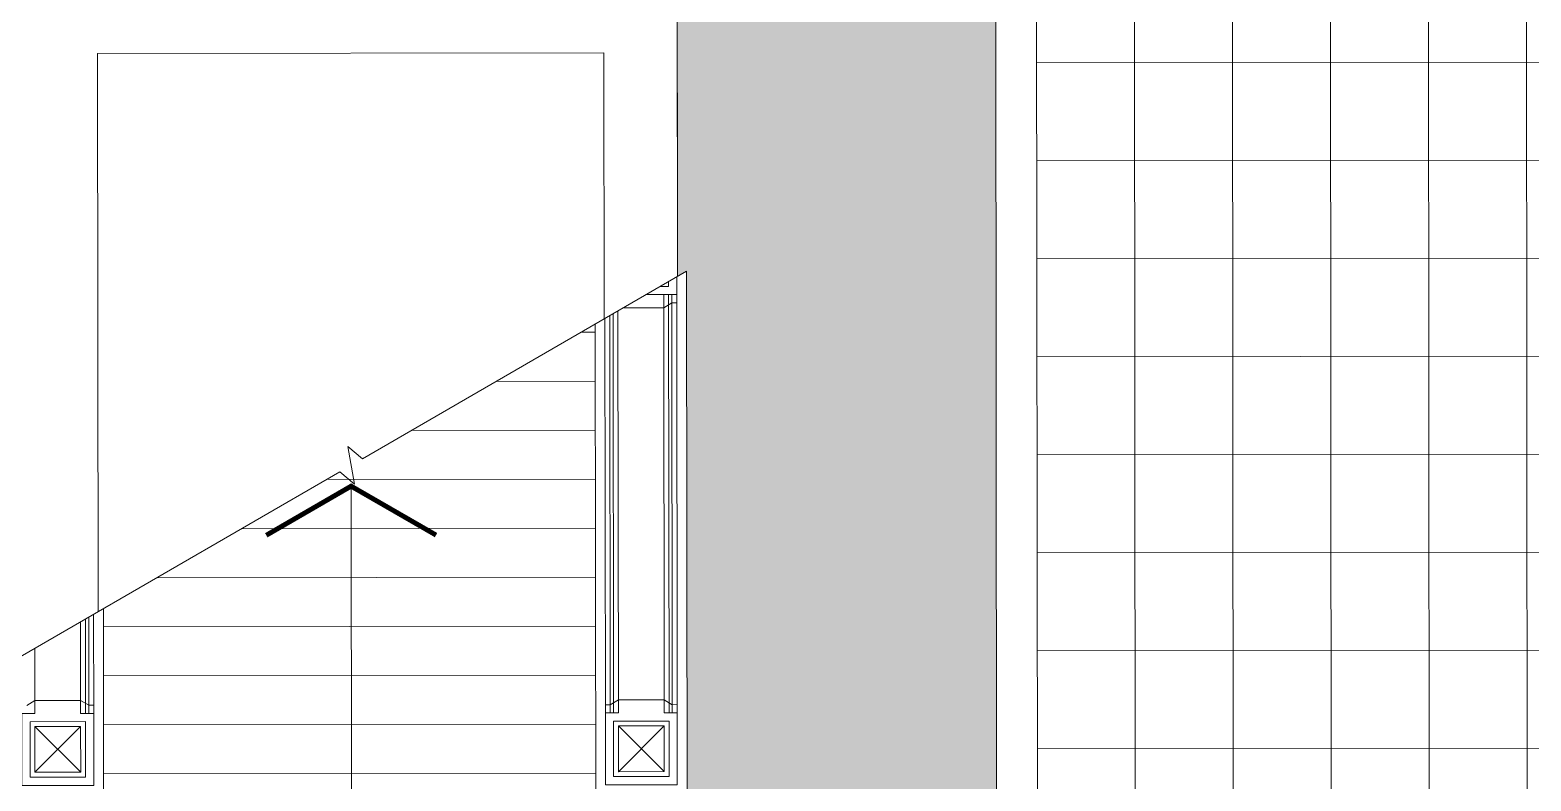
# Model space of a CAD drawing. Header units: millimetres. Extents: x 930469 to 1523124, y -120375 to 411163.
# Drawn here: x 1355053 to 1364242, y 116366 to 120963 of the extents above; entities that cross this region are included whole.
import ezdxf

# ---------------------------------------------------------------- set-up
doc = ezdxf.new("R2010")
doc.units = ezdxf.units.MM
doc.layers.get('0').update_dxf_attribs({"color": 8, "lineweight": 0})
for name, color, linetype, lineweight in [('Dia vat', 8, 'Continuous', 0), ('Xref Landscape 48lythuongkiet 2020 06 01$0$01', 8, 'Continuous', 0), ('Xref Landscape 48lythuongkiet 2020 06 01$0$1', 8, 'Continuous', 0), ('Xref Landscape 48lythuongkiet 2020 06 01$0$BHATCH', 8, 'Continuous', 0), ('Xref Landscape 48lythuongkiet 2020 06 01$0$HATCH', 8, 'Continuous', 0), ('Xref Landscape 48lythuongkiet 2020 06 01$0$MANH', 8, 'Continuous', 0), ('Xref Landscape 48lythuongkiet 2020 06 01$0$NETTHAY', 8, 'Continuous', 0)]:
    doc.layers.add(name, color=color, linetype=linetype, lineweight=lineweight)

# ---------------------------------------------------------------- blocks, each defined once
blk = doc.blocks.new('Xref Landscape 48lythuongkiet 2020 06 01$0$45 LTK')
at = {"layer": 'Xref Landscape 48lythuongkiet 2020 06 01$0$HATCH'}
h = blk.add_hatch(dxfattribs=at)
h.set_pattern_fill('OPGACH04', color=256, scale=79.99999999999989, angle=-6.212020862233431e-17, style=0)
h.set_pattern_definition([(44.99999999999999, (-747057.9779961099, 478711.1090431203), (4.29101199017623e-14, 452.5483399593919), [960.0000000000038, -320.0000000000012]), (134.9999999999999, (-746831.7038279764, 478937.3832135201), (4.29101199017623e-14, 452.5483399593919), [959.9999999999974, -319.9999999999991])])
h.paths.add_polyline_path([(30645.21717822517, -3620.764974119083), (30700.00000047695, -3652.393849852378), (30700.00000047701, 354.9999928465695), (28749.99999976176, 354.999991892837), (28749.99999892712, -12485.0000000018), (30915.00000095356, -12485.0000081071), (30915.00000059622, -10534.9999985699), (30645.21717798733, -10535.00000572292)])
h.paths.add_polyline_path([(34490.00000083447, -10535.00000715349), (30915.00000059622, -10534.9999985699), (30915.00000095356, -12485.0000081071), (34490.00000262284, -12485.00000715337)])
h.paths.add_polyline_path([(38030.50000309979, -11735.00000333972), (36400.00000047695, -11735.00000572199), (36400.00000035798, -10535.00000667659), (34490.00000083447, -10535.00000715349), (34489.99999976181, -13685.00000000087), (38030.50000035716, -13684.99999380199)])
h.paths.add_polyline_path([(41905.50000059587, -11734.9999995231), (38030.50000309979, -11735.00000333972), (38030.50000035716, -13684.99999380199), (41905.50000143005, -13685.00000953709)])
h.paths.add_polyline_path([(45546.00000071511, -10534.9999947566), (43600.000001073, -10535.0000076298), (43599.99999976211, -11734.99999809399), (41905.50000059587, -11734.9999995231), (41905.50000143005, -13685.00000953709), (45546.0000008347, -13685.00000762934)])
h.paths.add_polyline_path([(49178.19607818144, -10535.00000763027), (45546.00000071511, -10534.9999947566), (45545.99999976193, -12485.00000524515), (49178.11417269739, -12484.99999952497)])
h.paths.add_polyline_path([(51249.99999928486, 354.9999990459182), (49300.00000095391, 354.9999938002438), (49299.99999892697, -3652.393845083134), (49354.78282320462, -3620.764973641315), (49354.7828224898, -10535.00000715296), (49178.19607818144, -10535.00000763027), (49178.11417269739, -12484.99999952497), (51250.00000286088, -12485.00000047771)])
h.paths.add_polyline_path([(51250.00000047678, 3394.99999952229), (54435.00000190755, 3394.999999044521), (54435.00000083444, 4145.000000475906), (50899.99999833104, 4144.999991892837), (50900.00000047692, 5345.000001906417), (49300.00000107309, 5344.999999999069), (49300.00000095391, 354.9999938002438), (51249.99999928486, 354.9999990459182)])
h.paths.add_polyline_path([(58865.00000071546, 5344.999998091778), (57984.99999856905, 5345.000002859684), (55285.00000238395, 5344.999990937358), (54434.99999999985, 5344.999995229824), (54435.00000190755, 3394.999999044521), (58864.99999904653, 3395.000000475033)])
h.paths.add_polyline_path([(63235.00000047704, 5344.999999999127), (62254.99999999971, 5344.999993802165), (59555.00000071526, 5344.999992844707), (58865.00000071546, 5344.999998091778), (58864.99999904653, 3395.000000475033), (63234.99999988088, 3394.999994753918)])
h.paths.add_polyline_path([(67105.00000059602, 5344.999991891964), (66525.00000309927, 5345.000001429638), (63825.00000143092, 5344.999993801175), (63235.00000047704, 5344.999999999127), (63234.99999988088, 3394.999994753918), (65155.00000238413, 3394.999997614475), (65154.99999976152, 354.9999966594041), (67105.00000095373, 354.9999980899156), (67105.00000155001, 1874.999998089857), (67105.0000005961, 3414.999992368801)])
h.paths.add_polyline_path([(68485.00000023821, -4.656612873077393e-10), (68359.99999928538, -6.678455974906683e-06), (67105.00000166925, -7.62939453125e-06), (67105.00000095373, 354.9999980899156), (65154.99999976152, 354.9999966594041), (65155.0000004771, -1950.000000001281), (68485.00000059634, -1950.000003338733)])
h.paths.add_polyline_path([(71254.99999999945, -7.153896149247885e-06), (69900.0000014308, -7.630267646163702e-06), (68485.00000023821, -4.656612873077393e-10), (68485.00000059634, -1950.000003338733), (71255.00000023833, -1949.999999049003)])
h.paths.add_polyline_path([(76585.00000071511, -2.863758709281683e-06), (74944.99999952334, -5.723792128264904e-06), (72245.0000016684, -8.107104804366827e-06), (71254.99999999945, -7.153896149247885e-06), (71255.00000023833, -1949.999999049003), (76585.00000000041, -1949.999992847384)])
h.paths.add_polyline_path([(79685.0000005961, -8.106173481792212e-06), (78830.00000035777, -5.723850335925817e-06), (77290.00000226503, -7.153430487960577e-06), (76585.00000071511, -2.863758709281683e-06), (76585.00000000041, -1949.999992847384), (79685.00000047637, -1949.999998093059)])
h.paths.add_polyline_path([(82035.00000095373, 354.9999928465695), (80085.00000166864, 355.000000475964), (80085.00000059587, -1.001352211460471e-05), (79685.0000005961, -8.106173481792212e-06), (79685.00000047637, -1949.999998093059), (82034.99999904638, -1950.000007154304)])
h.paths.add_polyline_path([(82035.00000047655, 5844.999994753511), (81585.0000007152, 5844.999992846628), (81585.00000095376, 3774.999992844765), (81365.00000226477, 3774.999992370664), (81365.00000047684, 3994.999993323348), (80085.0000025031, 3994.999991892953), (80085.00000059619, 2134.99999284657), (80085.00000166864, 355.000000475964), (82035.00000095373, 354.9999928465695)])
h.paths.add_polyline_path([(80183.42860436445, 3104.999998569605, -1), (80883.42860519877, 3104.99998951063, -1)], flags=16)
h.paths.add_polyline_path([(82035.00000190717, 9174.99999284657), (81585.0000023839, 9174.999992369674), (81585.0000007152, 5844.999992846628), (82035.00000047655, 5844.999994753511)])
h.paths.add_polyline_path([(82034.9999995229, 14145.00000142964), (80084.99999976132, 14144.99999999913), (80085.00000011874, 13007.49999952037), (80084.99999868809, 11055), (81364.99999952345, 11054.99999236967), (81364.99999988114, 11275.00000238331), (81585.00000059546, 11274.99999999907), (81585.0000023839, 9174.999992369674), (82035.00000190717, 9174.99999284657)])
h.paths.add_polyline_path([(82035.00000047713, 19114.99999046233), (81585.00000023827, 19114.99999713717), (81584.99999916521, 17014.99999332346), (81365.00000143016, 17014.99999475479), (81365.00000262287, 17234.99999380024), (80085.0000019068, 17235.00000190648), (80084.99999940372, 15282.49999475211), (80084.99999976132, 14144.99999999913), (82034.9999995229, 14145.00000142964)])
h.paths.add_polyline_path([(82035.00000274193, 22444.99999570753), (81585.00000238416, 22444.99999713805), (81585.00000023827, 19114.99999713717), (82035.00000047713, 19114.99999046233)])
h.paths.add_polyline_path([(82035.00000047658, 27889.999994752), (80085.00000035734, 27889.99999332428), (80085.00000000026, 26109.99999999814), (80085.00000107259, 24294.99999332154), (81365.00000047727, 24294.99999332434), (81365.0000009537, 24514.99999379931), (81585.0000005961, 24515.00000142964), (81585.00000238416, 22444.99999713805), (82035.00000274193, 22444.99999570753)])
h.paths.add_polyline_path([(80889.35903334562, 25172.65819787892, -1), (80189.35903251162, 25172.65818691166, -1)], flags=16)
h.paths.add_polyline_path([(82034.99999988088, 28994.99999284936), (79684.99999904624, 28994.99999141518), (79684.9999998807, 28244.999991416), (80085.00000023856, 28244.99999475392), (80085.00000035734, 27889.99999332428), (82035.00000047658, 27889.999994752)])
h.paths.add_polyline_path([(82035.00000035783, 30194.999991416), (79685.00000047678, 30195.00000190648), (79684.99999904624, 28994.99999141518), (82034.99999988088, 28994.99999284936)])
h.paths.add_polyline_path([(79685.00000047678, 30195.00000190648), (76585.00000226515, 30194.99999999866), (76584.99999964243, 28994.99999904545), (77979.57641458468, 28994.99999284471, -0.3117217144863974), (78377.33631551237, 28994.99999189103), (79684.99999904624, 28994.99999141518)])
h.paths.add_polyline_path([(79684.99999904624, 28994.99999141518), (78377.33631551237, 28994.99999189103, -0.2464251169534145), (78528.45636487048, 28706.99520111002, -1), (77828.45636689704, 28706.99519252684, -0.2464251169533241), (77979.57641458468, 28994.99999284471), (76584.99999964243, 28994.99999904545), (76585.00000023816, 28244.99999141699), (77290.00000000026, 28244.99999999913), (78829.99999976138, 28244.99999427801), (79684.9999998807, 28244.999991416)])
h.paths.add_polyline_path([(76585.00000226515, 30194.99999999866), (71255.00000083458, 30195.00000095187), (71255.00000262275, 28994.99999236973), (73400.93852102739, 28994.99999284564, -0.3117217145117872), (73798.69842135874, 28994.99999952223), (76584.99999964243, 28994.99999904545)])
h.paths.add_polyline_path([(76584.99999964243, 28994.99999904545), (73798.69842135874, 28994.99999952223, -0.2464251169410799), (73949.81847155085, 28706.99519872578, -1), (73249.81847083603, 28706.9951915741, -0.2464251169409896), (73400.93852102739, 28994.99999284564), (71255.00000262275, 28994.99999236973), (71255.00000083426, 28244.99999999866), (72245.00000083461, 28244.99999952182), (74945.0000010728, 28244.99999904359), (76585.00000023816, 28244.99999141699)])
h.paths.add_polyline_path([(71255.00000083458, 30195.00000095187), (68484.99999988059, 30194.99999570852), (68485.0000007152, 28995.0000004769), (69049.57641518154, 28994.99999427708, -0.3117217144605641), (69447.33631753936, 28995.00000095234), (71255.00000262275, 28994.99999236973)])
h.paths.add_polyline_path([(71255.00000262275, 28994.99999236973), (69447.33631753936, 28995.00000095234, -0.2464251169658394), (69598.45636725405, 28706.99519872526, -1), (68898.45636379701, 28706.99519157136, -0.2464251169657491), (69049.57641518154, 28994.99999427708), (68485.0000007152, 28995.0000004769), (68485.0000015496, 28245.00000143057), (69900.00000107317, 28244.99999904545), (71255.00000083426, 28244.99999999866)])
h.paths.add_polyline_path([(68484.99999988059, 30194.99999570852), (65154.99999988038, 30194.99999999913), (65155.00000083432, 28994.99999380024), (68485.0000007152, 28995.0000004769)])
h.paths.add_polyline_path([(68485.0000007152, 28995.0000004769), (65155.00000083432, 28994.99999380024), (65155.00000059622, 27890.00000047637), (67105.00000143072, 27889.99999189097), (67105.00000023856, 28244.99999189284), (68360.00000202685, 28244.99999284651), (68485.0000015496, 28245.00000143057)])
h.paths.add_polyline_path([(67105.0000022653, 24769.99999475392), (66015.00000000067, 24769.99999523076), (66015.00000035798, 27149.99999475339), (67105.0000013116, 27149.99999332434), (67105.00000143072, 27889.99999189097), (65155.00000059622, 27890.00000047637), (65155.00000011903, 24904.99999427708), (63235.00000047716, 24904.99999999913), (63235.00000071546, 22944.99999332341), (63824.99999928495, 22944.99999236967), (66525.00000047643, 22945.00000047596), (67105.00000107309, 22944.99999284605)])
h.paths.add_polyline_path([(65529.81847059759, 23450.141888618, -1), (64829.81847095449, 23450.14189100178, -1)], flags=16)
h.paths.add_polyline_path([(63235.00000047716, 24904.99999999913), (58864.99999964269, 24905.00000429066), (58865.00000250337, 22944.9999961853), (59555.00000035783, 22945.00000095181), (62255.00000035772, 22944.99999332341), (63235.00000071546, 22944.99999332341)])
h.paths.add_polyline_path([(61259.81847119387, 23450.14188861853, -1), (60559.81847083609, 23450.14188909443, -1)], flags=16)
h.paths.add_polyline_path([(58864.99999964269, 24905.00000429066), (54435.00000143037, 24904.99999141699), (54435.00000059613, 22944.99999284564), (55284.99999928489, 22944.99999475345), (57984.99999988053, 22944.99999999726), (58865.00000250337, 22944.9999961853)])
h.paths.add_polyline_path([(56989.81847023984, 23450.14188718621, -1), (56289.81847131252, 23450.14189052314, -1)], flags=16)
h.paths.add_polyline_path([(54435.00000143037, 24904.99999141699), (52530.00000000017, 24904.99999475392), (52529.99999916559, 27890.00000572018), (50579.99999952267, 27890.00000047591), (50579.99999868849, 27804.9999928461), (50579.99999988099, 26264.99999999726), (50580.00000143045, 25844.99999618263), (51795.00000000032, 25844.99999284651), (51795.00000119206, 23464.99999284657), (50580.00000047669, 23464.99999141792), (50579.99999892685, 22944.99999999913), (51015.00000035783, 22944.99999809172), (53715.00000083432, 22944.99999236927), (54435.00000059613, 22944.99999284564)])
h.paths.add_polyline_path([(52719.81846976303, 23450.1419014922, -1), (52019.81847059712, 23450.14188957133, -1)], flags=16)
h.paths.add_polyline_path([(50693.92216193685, 27041.24148130516, -1), (51393.9221622948, 27041.24149083998, -1)], flags=16)
h.paths.add_polyline_path([(52530.00000000012, 28994.99999332253), (50579.99999976176, 28994.99999379937), (50579.99999952267, 27890.00000047591), (52529.99999916559, 27890.00000572018)])
h.paths.add_polyline_path([(52530.00000095362, 31264.99999713904), (49179.95178115397, 31264.9999966608), (49179.93287861333, 30814.99999380019), (50325.0000001193, 30814.99999761395), (50325.00000178843, 30594.9999999982), (50105.00000107274, 30595.00000095187), (50105.00000131139, 29315.00000190455), (50580.00000011918, 29314.99999236787), (50579.99999976176, 28994.99999379937), (52530.00000000012, 28994.99999332253)])
h.paths.add_polyline_path([(49179.95178115397, 31264.9999966608), (45546.00000047634, 31264.99999427708), (45545.99999999985, 30814.99999284465), (49179.93287861333, 30814.99999380019)])
h.paths.add_polyline_path([(48793.71428620804, 2584.964098452649), (49356.28571629507, 2584.964091300091), (49356.28571438752, 2254.964087008557), (48793.71428620836, 2254.964087485452)], flags=9)
h.paths.add_polyline_path([(80216.97514414781, 2837.232620714814), (80847.84192573998, 2837.23261117941), (80847.84192574042, 3362.232615470013), (80216.97514307499, 3362.232615945453)], flags=24)
h.paths.add_polyline_path([(80222.90556967189, 24904.89080715273), (80853.77235364923, 24904.89081477845), (80853.77235400624, 25429.89080381306), (80222.90556943428, 25429.89081430255)], flags=24)
h.paths.add_polyline_path([(64920.05529081795, 23182.37452173146), (65428.38862371453, 23182.37451505481), (65428.38862419114, 23707.37451743992), (64920.05529200996, 23707.37451124104)], flags=24)
h.paths.add_polyline_path([(60650.05529165297, 23182.37450933416), (61158.38862168809, 23182.37451743992), (61158.38862502589, 23707.37450933375), (60650.05529117581, 23707.37451982312)], flags=24)
h.paths.add_polyline_path([(56380.05529057977, 23182.37451887131), (56888.38862383409, 23182.37451219565), (56888.3886252644, 23707.37451839499), (56380.05529046076, 23707.37451696303)], flags=24)
h.paths.add_polyline_path([(52110.0552914142, 23182.37450838095), (52618.38862276048, 23182.37451648724), (52618.38862419137, 23707.37450885499), (52110.05529129488, 23707.37451696309)], flags=24)
h.paths.add_polyline_path([(50727.46869957476, 26773.47410106525), (51355.80203330479, 26773.47410583362), (51355.8020331859, 27298.47410154255), (50727.4686996933, 27298.47410821822)], flags=24)
h = blk.add_hatch(dxfattribs=at)
h.set_pattern_fill('LATSAN09', color=256, scale=99.9999999999996, angle=-6.212020862233431e-17, style=0)
h.set_pattern_definition([(359.9999999999999, (-747057.9779961099, 478711.1090431203), (3.699263118051022e-13, 599.9999999999994), []), (90, (-747057.9779961099, 478711.1090431203), (-599.9999999999994, 3.699263118051022e-13), [])])
h.paths.add_polyline_path([(400.0000017876737, -4064.62283134734), (-34.99999916623347, -3956.864024162234), (-34.99999916541856, -2200.00000667799), (-2199.999999880674, -2200.000010013522), (-2199.999997854, -5279.341140271106), (400.0000002384768, -5923.416790963092)])
h.paths.add_polyline_path([(3500.000000238419, -4832.559192658809), (400.0000017876737, -4064.62283134734), (400.0000002384768, -5923.416790963092), (3500.000002027082, -6691.353160857165)])
h.paths.add_polyline_path([(8830.000000000175, -6152.914296152012), (3500.000000238419, -4832.559192658809), (3500.000002027082, -6691.353160857165), (8829.999999999709, -8011.708255290927)])
h.paths.add_polyline_path([(11600.00000143063, -6839.10259342374), (8830.000000000175, -6152.914296152012), (8829.999999999709, -8011.708255290927), (11600.0000014308, -8697.89655208675)])
h.paths.add_polyline_path([(12580.00000047695, -7081.869562148931), (11600.00000143063, -6839.10259342374), (11600.0000014308, -8697.89655208675), (12580.00000047643, -8940.663531304279)])
h.paths.add_polyline_path([(16939.99999988102, 354.9999933234067), (15095.00000047643, 355.0000009528012), (15095.00000059564, -6554.736118794826, -0.487264403048862), (13978.59191536839, -7428.330721856037), (12580.00000047695, -7081.869562148931), (12580.00000047643, -8940.663531304279), (16940.0000004773, -10020.72886562621)])
h.paths.add_polyline_path([(16940.00000107271, 3144.999994277081), (15094.99999964243, 3145.000000475964), (15095.00000047643, 355.0000009528012), (16939.99999988102, 354.9999933234067)])
h.paths.add_polyline_path([(21095.00000059628, 3144.99999284657), (16940.00000107271, 3144.999994277081), (16939.99999988102, 354.9999933234067), (21095.00000214635, 354.9999952307553)])
h.paths.add_polyline_path([(21095.00000214635, 354.9999952307553), (16939.99999988102, 354.9999933234067), (16940.0000004773, -10020.72886562621), (20843.63751792879, -10987.74343538459), (20817.18764114351, -11094.51611709682), (21095.000000239, -11163.33617734903), (21095.00000083511, -5797.275034428516), (20393.63751876308, -6498.637526036182), (17895.00000262307, -6498.637523174169), (16995.00000143092, -5598.637523651007), (16995.00000011944, -3100.000007630268), (17895.00000119186, -2200.000000000815), (20393.63751935976, -2200.000001431385), (21094.99999988097, -2901.362491131644)])
h.paths.add_polyline_path([(25680.00000107323, 355.0000057211728), (21095.00000214635, 354.9999952307553), (21094.99999988097, -2901.362491131644), (21293.63751649845, -3100.000006674672), (21293.63751804829, -5598.637517929426), (21095.00000083511, -5797.275034428516), (21095.000000239, -11163.33617734903), (25680.0000004769, -12299.13883447548)])
h.paths.add_polyline_path([(25679.99999999953, 3144.99999284657), (21095.00000059628, 3144.99999284657), (21095.00000214635, 354.9999952307553), (25680.00000107323, 355.0000057211728)])
h.paths.add_polyline_path([(28500.00000238378, 3145.000003812893), (25679.99999999953, 3144.99999284657), (25680.00000107323, 355.0000057211728), (28499.99999988091, 354.9999980926514)])
h.paths.add_polyline_path([(28499.99999988091, 354.9999980926514), (25680.00000107323, 355.0000057211728), (25680.0000004769, -12299.13883447548), (28500.00000000012, -12997.71320247644)])
h.paths.add_polyline_path([(54434.9999997612, 354.999993324338), (51500.00000000009, 354.9999909401522), (51500.00000035774, -12997.71320200054), (54435.00000154958, -12270.65087413881)])
h.paths.add_polyline_path([(54435.00000095411, 3144.999990936893), (51499.99999988073, 3144.999999999069), (51500.00000000009, 354.9999909401522), (54434.9999997612, 354.999993324338)])
h.paths.add_polyline_path([(58865.00000083499, 3145.000000476895), (54435.00000095411, 3144.999990936893), (54434.9999997612, 354.999993324338), (58865.00000047692, 354.9999999991269)])
h.paths.add_polyline_path([(58706.36248397848, -3100.000005247013), (58865.00000035806, -2941.362488271145), (58865.00000047692, 354.9999999991269), (54434.9999997612, 354.999993324338), (54435.00000154958, -12270.65087413881), (58865.0000027421, -11173.24504089344), (58865.00000011871, -5757.275041581597), (58706.36248290545, -5598.637516977673)])
h.paths.add_polyline_path([(63235.00000071546, 3145.000002858753), (58865.00000083499, 3145.000000476895), (58865.00000047692, 354.9999999991269), (63235.00000047646, 354.9999914151267)])
h.paths.add_polyline_path([(63235.00000047646, 354.9999914151267), (58865.00000047692, 354.9999999991269), (58865.00000035806, -2941.362488271145), (59606.36248397848, -2200.000006676535), (62105.00000059634, -2200.000005244685), (63005.00000059567, -3100.000000000873), (63005.00000035804, -5598.63752555981), (62105.00000083432, -6498.637509823719), (59606.36248481297, -6498.637521744648), (58865.00000011871, -5757.275041581597), (58865.0000027421, -11173.24504089344), (59182.81236028683, -11094.51611614309), (59156.36248350103, -10987.74342918431), (63234.99999904653, -9977.377613069373)])
h.paths.add_polyline_path([(68485.0000021453, -6818.046268940845), (66021.40808582294, -7428.330725672131, -0.4872644030488623), (64905.00000047704, -6554.73611211864), (64905.00000035745, 354.9999999991269), (63235.00000047646, 354.9999914151267), (63234.99999904653, -9977.377613069373), (68485.00000214545, -8676.840226175147)])
h.paths.add_polyline_path([(64905.00000000032, 3144.999993323814), (63235.00000071546, 3145.000002858753), (63235.00000047646, 354.9999914151267), (64905.00000035745, 354.9999999991269)])
h.paths.add_polyline_path([(71255.00000047687, -6131.857972624653), (68485.0000021453, -6818.046268940845), (68485.00000214545, -8676.840226175147), (71255.00000047724, -7990.651929377578)])
h.paths.add_polyline_path([(76585.00000250342, -4811.502879622334), (71255.00000047687, -6131.857972624653), (71255.00000047724, -7990.651929377578), (76585.00000059587, -6670.296838761191)])
h.paths.add_polyline_path([(79685.00000023853, -4043.566519263142), (76585.00000250342, -4811.502879622334), (76585.00000059587, -6670.296838761191), (79190.19918501363, -6024.933230877854), (79684.99999856937, -5654.725269318966)])
h.paths.add_polyline_path([(82284.9999985692, -2200.000009538082), (80035.00000083444, -2200.000007629336), (80035.0000002379, -3956.864021303132), (79685.00000023853, -4043.566519263142), (79684.99999856937, -5654.725269318966), (82285.00000047652, -3709.41586160654)])
h.paths.add_polyline_path([(19164.02641022211, -7225.799880027713), (20680.69307720708, -7225.799881461018), (20680.69307696831, -6618.65701103484), (19164.02641165286, -6618.657022000174)], flags=24)
h.paths.add_polyline_path([(59258.59263944603, -7225.799876691308), (60775.259304643, -7225.799876690784), (60775.25930440435, -6618.657023907523), (59258.59263694342, -6618.657021048421)], flags=24)
at = {"layer": 'Xref Landscape 48lythuongkiet 2020 06 01$0$01'}
for points in [[(44999.99999988062, -6135.000001430919), (47230.71796834443, -4847.094381333271), (47320.30853223766, -4922.269797802786), (47279.69146776176, -4691.918974400498), (47369.28203499294, -4767.094390870014), (49354.78282320462, -3620.764973641315)], [(49105.71274042141, -3764.565644266899), (49295.00000035786, -3764.56564379012), (49295.00000250305, -3655.280601025443)], [(45642.69795095941, -6324.56563854398), (45722.69794905192, -6324.565649034339), (45722.69794952867, -6764.565644266084), (45282.69794976653, -6764.565644264687), (45282.69794964802, -6324.56565141771), (45362.69794785994, -6324.565649510361)], [(48934.99999916583, -6324.565643789188), (48855.00000023807, -6324.565642358735), (48855.00000059599, -6764.565649511293), (49295.00000011927, -6764.56564998714), (49295.00000071581, -6324.565643312351), (49214.99999988097, -6324.565651418641)]]:
    blk.add_lwpolyline(points, dxfattribs=at)
at = {"layer": 'Xref Landscape 48lythuongkiet 2020 06 01$0$1'}
blk.add_lwpolyline([(47819.61524081227, -5235.000005246548, 29.99999999999994, 29.99999999999994, 0), (47300.00000000006, -4935.000010014919, 29.99999999999994, 29.99999999999994, 0), (46780.38475859124, -5235.000006676593, 0, 0, 0)], format="xyseb", dxfattribs=at)
at = {"layer": 'Xref Landscape 48lythuongkiet 2020 06 01$0$BHATCH'}
for p, q in [((49245.00000023848, -3764.565649035329), (49244.99999892744, -6324.565651419514)), ((49265.00000059622, -3764.565643313283), (49265.00000071523, -6324.565650941804)), ((49295.00000035786, -3764.56564379012), (49295.00000071581, -6324.565643312351)), ((49215.00000047707, -3844.565651417652), (48967.14867568016, -3844.565643787268)), ((49265.00000011895, -3814.56564474199), (49215.00000047707, -3844.565651417652)), ((49265.00000011895, -3814.56564474199), (49295.00000309941, -3814.565651416779)), ((48854.99999916588, -3909.314719201007), (48855.00000023807, -6324.565642358735)), ((48885.00000095335, -3891.994212150574), (48885.00000071566, -6324.565647603886)), ((48905.00000035745, -3880.447201729694), (48904.99999976176, -6324.565642357746)), ((45672.69794988653, -5746.617668153136), (45672.6979477409, -6324.565645221563)), ((45692.6979498865, -5735.0706596378), (45692.69795000515, -6324.565642357687)), ((45722.69795060201, -5717.750149729545), (45722.69794905192, -6324.565649034339)), ((45312.69794797874, -6274.565650939941), (45362.69794917083, -6244.56564474199)), ((45362.69794917083, -6244.56564474199), (45642.69794940948, -6244.565649509372)), ((45692.69794797892, -6274.565648080199), (45642.69794940948, -6244.565649509372)), ((48884.99999928472, -6274.565653324942), (48935.00000047692, -6244.565649032535)), ((49215.00000000023, -6244.565649034397), (48935.00000047692, -6244.565649032535)), ((49264.99999928506, -6274.565651895478), (49215.00000000023, -6244.565649034397)), ((45692.69794797892, -6274.565648080199), (45722.69794976676, -6274.565639496665)), ((48884.99999928472, -6274.565653324942), (48854.99999988123, -6274.565644264629)), ((49264.99999928506, -6274.565651895478), (49295.00000047669, -6274.565650940815)), ((45642.69794988679, -6684.56564998714), (45362.69795036351, -6404.565651417593)), ((45362.69795239001, -6684.565652848163), (45642.69795107862, -6404.565651417652)), ((49215.00000047704, -6684.56564903527), (48935.00000047716, -6404.565645218769)), ((48934.99999797376, -6684.565646173432), (49215.00000178846, -6404.565655232291))]:
    blk.add_line(p, q, dxfattribs=at)
blk.add_lwpolyline([(49245.00000250363, -3684.148113252595), (49245.00000011906, -3714.565652847174), (49192.31528079495, -3714.565642834525)], dxfattribs=at)
for points in [[(45332.6979492901, -6714.565649033466), (45672.69794976676, -6714.565645217837), (45672.69794976685, -6374.565642835048), (45332.69794940983, -6374.565652848105)], [(45362.69795239001, -6684.565652848163), (45642.69794988679, -6684.56564998714), (45642.69795107862, -6404.565651417652), (45362.69795036351, -6404.565651417593)], [(49245.00000202644, -6714.565651894489), (48905.00000047655, -6714.565641404071), (48905.00000011895, -6374.565645217837), (49245.00000047643, -6374.565648080257)], [(49215.00000047704, -6684.56564903527), (48934.99999797376, -6684.565646173432), (48935.00000047716, -6404.565645218769), (49215.00000178846, -6404.565655232291)]]:
    blk.add_lwpolyline(points, close=True, dxfattribs=at)
at = {"layer": 'Xref Landscape 48lythuongkiet 2020 06 01$0$MANH'}
for p, q in [((51250.00000047678, 3394.99999952229), (51250.00000071578, -14541.71174049465)), ((51499.99999988073, 3144.999999999069), (51500.00000083429, -14541.71174907772)), ((49354.7828224898, -10535.00000715296), (49354.78282320462, -3620.764973641315)), ((49214.99999988097, -6324.565651418641), (49215.00000059613, -3764.56565475458)), ((48795.21717834435, -9975.434363365988), (48795.21717858335, -3943.830345632916)), ((48934.99999916583, -6324.565643789188), (48934.99999999974, -3863.126697541156)), ((48707.34105539342, -3994.565649987198), (48795.21717619873, -3994.56564045226)), ((48187.72581231582, -4294.565644739079), (48795.21717953691, -4294.565650939418)), ((47668.11057055014, -4594.565650940815), (48795.21717846367, -4594.56564140314)), ((47148.49532842659, -4894.565649510303), (48795.21717870256, -4894.565650940815)), ((47300.00000059628, -8335.000008108094), (47300.00000000006, -4935.000010014919)), ((46628.88008618352, -5194.565649510245), (48795.21717834435, -5194.565651895362)), ((46109.26484429851, -5494.565648080257), (48795.21717798719, -5494.565645218769)), ((45782.48077178013, -5683.234523299092), (45782.48077142201, -9975.434359552688)), ((45642.69795095941, -6324.56563854398), (45642.69794964822, -5763.938172343187)), ((45782.48077380678, -5794.565643788723), (48795.21717822517, -5794.565641881898)), ((45362.69794785994, -6324.565649510361), (45362.69794893241, -5925.596241474152)), ((45782.48077201861, -6094.565638066211), (48795.21717906007, -6094.565651416779)), ((45782.48077166089, -6394.56565141672), (48795.21717858288, -6394.565643789188)), ((45782.48077178033, -6694.565652370395), (48795.21717762921, -6694.565651894489))]:
    blk.add_line(p, q, dxfattribs=at)
at = {"layer": 'Xref Landscape 48lythuongkiet 2020 06 01$0$NETTHAY'}
for p, q in [((49300.00000107309, 5344.999999999069), (49300.00000083479, -3106.280386925617)), ((49299.99999892697, -3652.393845083134), (49300.00000107309, 5344.999999999069)), ((48850.00000035804, -2285.000008107047), (45750.00000023871, -2285.000000000931)), ((45750.0000010732, -5701.987306118361), (45750.00000023871, -2285.000000000931)), ((48849.99999809253, -3912.201469420455), (48850.00000035804, -2285.000008107047))]:
    blk.add_line(p, q, dxfattribs=at)
blk = doc.blocks.new('A$Ca17935cf')
at = {"rotation": 0.06106569006640072}
blk.add_blockref('Xref Landscape 48lythuongkiet 2020 06 01$0$45 LTK', (7678.847527390448, 33211.828152295), dxfattribs=at)

msp = doc.modelspace()

# ---------------------------------------------------------------- block references
at = {"layer": 'Dia vat'}
msp.add_blockref('A$Ca17935cf', (1302034.752133244, 89843.80650514862), dxfattribs=at)

doc.saveas('drawing.dxf')
